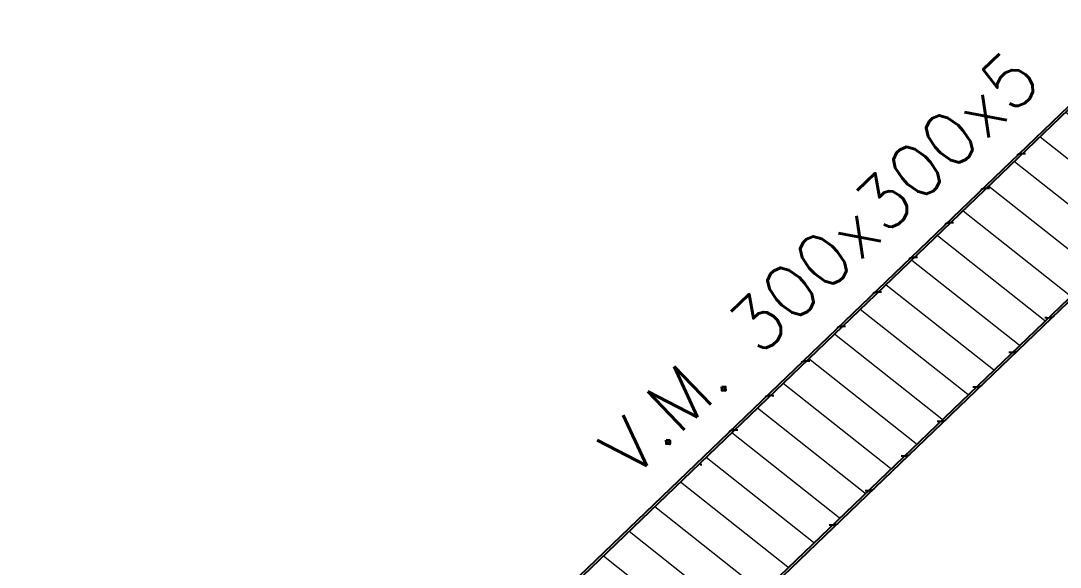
# Model space of a CAD drawing. Extents: x -58 to 5689, y 66 to 4123.
# Drawn here: x 543 to 763.9, y 2480.4 to 2596.6 of the extents above; entities that cross this region are included whole.
import ezdxf
from ezdxf.xclip import XClip

# ---------------------------------------------------------------- set-up
doc = ezdxf.new("R2010")
doc.units = 0
doc.header["$LTSCALE"] = 30
doc.header["$MEASUREMENT"] = 0
doc.header["$XCLIPFRAME"] = 0
doc.linetypes.add("EJEF-F'$0$RLE-PROYECCION", pattern=[0.71438, 0.47625, -0.23813])
doc.layers.get('0').update_dxf_attribs({"linetype": 'CONTINUOUS'})
doc.layers.add("EJEF-F'$0$RLA-ACHURADO", color=30, linetype="EJEF-F'$0$RLE-PROYECCION", lineweight=15, transparency=0.7)
doc.layers.add("EJEF-F'$0$RLA-CONTORNO", color=30, linetype='CONTINUOUS', lineweight=25)
doc.layers.add("EJEF-F'$0$RLA-TEXTOS-1", color=9, linetype='CONTINUOUS', lineweight=9)
doc.styles.add("EJEF-F'$0$RomanS", font='romans.shx', dxfattribs={"height": 11.25})

# ---------------------------------------------------------------- blocks, each defined once
blk = doc.blocks.new("EJEF-F'")
at = {"layer": "EJEF-F'$0$RLA-ACHURADO"}
h = blk.add_hatch(dxfattribs=at)
h.set_pattern_fill('RLE-ELEMENTOS METALICOS', color=256, angle=6.623, style=0, pattern_type=2)
h.set_pattern_definition([(141.623, (-89.674, -2782.712), (-4.656249, -5.87957), [])])
h.paths.add_polyline_path([(-1555.01, -5.11), (-1239.8, 297.4), (-1239.82, 311), (-1267.5, 311), (-1596.27, -5), (-1571.91, -5)])
at = {"layer": "EJEF-F'$0$RLA-CONTORNO"}
for p, q in [((-1268.22, 311), (-1596.99, -5)), ((-1267.5, 311), (-1596.27, -5)), ((-1239.8, 297.4), (-1554.42, -5)), ((-1553.7, -5), (-1239.8, 296.71)), ((-1384.82, 198.79), (-1384.84, 198.78)), ((-1384.79, 198.79), (-1384.82, 198.79)), ((-1384.76, 198.8), (-1384.79, 198.79)), ((-1384.73, 198.81), (-1384.76, 198.8)), ((-1384.7, 198.81), (-1384.73, 198.81)), ((-1384.68, 198.82), (-1384.7, 198.81)), ((-1384.65, 198.82), (-1384.68, 198.82)), ((-1384.62, 198.83), (-1384.65, 198.82)), ((-1384.59, 198.83), (-1384.62, 198.83)), ((-1384.56, 198.83), (-1384.59, 198.83)), ((-1384.53, 198.84), (-1384.56, 198.83)), ((-1384.5, 198.84), (-1384.53, 198.84)), ((-1384.46, 198.84), (-1384.5, 198.84)), ((-1384.43, 198.85), (-1384.46, 198.84)), ((-1384.4, 198.85), (-1384.43, 198.85)), ((-1384.37, 198.85), (-1384.4, 198.85)), ((-1384.34, 198.85), (-1384.37, 198.85)), ((-1384.3, 198.86), (-1384.34, 198.85)), ((-1384.27, 198.86), (-1384.3, 198.86)), ((-1384.24, 198.86), (-1384.27, 198.86)), ((-1384.2, 198.86), (-1384.24, 198.86)), ((-1384.17, 198.86), (-1384.2, 198.86)), ((-1384.14, 198.86), (-1384.17, 198.86)), ((-1384.1, 198.86), (-1384.14, 198.86)), ((-1384.07, 198.86), (-1384.1, 198.86)), ((-1384.04, 198.86), (-1384.07, 198.86)), ((-1384, 198.86), (-1384.04, 198.86)), ((-1383.97, 198.86), (-1384, 198.86)), ((-1383.93, 198.86), (-1383.97, 198.86)), ((-1383.9, 198.86), (-1383.93, 198.86)), ((-1383.86, 198.86), (-1383.9, 198.86)), ((-1383.83, 198.85), (-1383.86, 198.86)), ((-1383.79, 198.85), (-1383.83, 198.85)), ((-1383.76, 198.85), (-1383.79, 198.85)), ((-1383.72, 198.85), (-1383.76, 198.85)), ((-1383.69, 198.85), (-1383.72, 198.85)), ((-1383.65, 198.85), (-1383.69, 198.85)), ((-1383.61, 198.85), (-1383.65, 198.85)), ((-1383.58, 198.84), (-1383.61, 198.85)), ((-1383.54, 198.84), (-1383.58, 198.84)), ((-1383.51, 198.84), (-1383.54, 198.84)), ((-1383.47, 198.84), (-1383.51, 198.84)), ((-1385.3, 198.55), (-1385.32, 198.53)), ((-1385.28, 198.56), (-1385.3, 198.55)), ((-1385.26, 198.58), (-1385.28, 198.56)), ((-1385.24, 198.59), (-1385.26, 198.58)), ((-1385.22, 198.61), (-1385.24, 198.59)), ((-1385.2, 198.62), (-1385.22, 198.61)), ((-1385.18, 198.64), (-1385.2, 198.62)), ((-1385.16, 198.65), (-1385.18, 198.64)), ((-1385.14, 198.66), (-1385.16, 198.65)), ((-1385.12, 198.67), (-1385.14, 198.66)), ((-1385.09, 198.69), (-1385.12, 198.67)), ((-1385.07, 198.7), (-1385.09, 198.69)), ((-1385.05, 198.71), (-1385.07, 198.7)), ((-1385.02, 198.72), (-1385.05, 198.71)), ((-1385, 198.73), (-1385.02, 198.72)), ((-1384.97, 198.74), (-1385, 198.73)), ((-1384.95, 198.75), (-1384.97, 198.74)), ((-1384.92, 198.76), (-1384.95, 198.75)), ((-1384.9, 198.76), (-1384.92, 198.76)), ((-1384.87, 198.77), (-1384.9, 198.76)), ((-1384.84, 198.78), (-1384.87, 198.77)), ((-1392.95, 191.2), (-1392.97, 191.18)), ((-1392.93, 191.21), (-1392.95, 191.2)), ((-1392.91, 191.23), (-1392.93, 191.21)), ((-1392.89, 191.24), (-1392.91, 191.23)), ((-1392.87, 191.26), (-1392.89, 191.24)), ((-1392.85, 191.27), (-1392.87, 191.26)), ((-1392.83, 191.29), (-1392.85, 191.27)), ((-1392.81, 191.3), (-1392.83, 191.29)), ((-1392.79, 191.31), (-1392.81, 191.3)), ((-1392.76, 191.32), (-1392.79, 191.31)), ((-1392.74, 191.34), (-1392.76, 191.32)), ((-1392.72, 191.35), (-1392.74, 191.34)), ((-1392.69, 191.36), (-1392.72, 191.35)), ((-1392.67, 191.37), (-1392.69, 191.36)), ((-1392.65, 191.38), (-1392.67, 191.37)), ((-1392.62, 191.39), (-1392.65, 191.38)), ((-1392.6, 191.4), (-1392.62, 191.39)), ((-1392.57, 191.41), (-1392.6, 191.4)), ((-1392.54, 191.41), (-1392.57, 191.41)), ((-1392.52, 191.42), (-1392.54, 191.41)), ((-1392.49, 191.43), (-1392.52, 191.42)), ((-1392.46, 191.44), (-1392.49, 191.43)), ((-1392.44, 191.44), (-1392.46, 191.44)), ((-1392.41, 191.45), (-1392.44, 191.44)), ((-1392.38, 191.46), (-1392.41, 191.45)), ((-1392.35, 191.46), (-1392.38, 191.46)), ((-1392.32, 191.47), (-1392.35, 191.46)), ((-1392.29, 191.47), (-1392.32, 191.47)), ((-1392.26, 191.48), (-1392.29, 191.47)), ((-1392.23, 191.48), (-1392.26, 191.48)), ((-1392.2, 191.48), (-1392.23, 191.48)), ((-1392.17, 191.49), (-1392.2, 191.48)), ((-1392.14, 191.49), (-1392.17, 191.49)), ((-1392.11, 191.49), (-1392.14, 191.49)), ((-1392.08, 191.5), (-1392.11, 191.49)), ((-1392.05, 191.5), (-1392.08, 191.5)), ((-1392.02, 191.5), (-1392.05, 191.5)), ((-1391.98, 191.5), (-1392.02, 191.5)), ((-1391.95, 191.51), (-1391.98, 191.5)), ((-1391.92, 191.51), (-1391.95, 191.51)), ((-1391.89, 191.51), (-1391.92, 191.51)), ((-1391.85, 191.51), (-1391.89, 191.51)), ((-1391.82, 191.51), (-1391.85, 191.51)), ((-1391.78, 191.51), (-1391.82, 191.51)), ((-1391.75, 191.51), (-1391.78, 191.51)), ((-1391.72, 191.51), (-1391.75, 191.51)), ((-1391.68, 191.51), (-1391.72, 191.51)), ((-1391.65, 191.51), (-1391.68, 191.51)), ((-1391.61, 191.51), (-1391.65, 191.51)), ((-1391.58, 191.51), (-1391.61, 191.51)), ((-1391.54, 191.51), (-1391.58, 191.51)), ((-1391.51, 191.51), (-1391.54, 191.51)), ((-1391.47, 191.5), (-1391.51, 191.51)), ((-1391.44, 191.5), (-1391.47, 191.5)), ((-1391.4, 191.5), (-1391.44, 191.5)), ((-1391.37, 191.5), (-1391.4, 191.5)), ((-1391.33, 191.5), (-1391.37, 191.5)), ((-1391.3, 191.5), (-1391.33, 191.5)), ((-1391.26, 191.5), (-1391.3, 191.5)), ((-1391.23, 191.49), (-1391.26, 191.5)), ((-1391.19, 191.49), (-1391.23, 191.49)), ((-1391.15, 191.49), (-1391.19, 191.49)), ((-1391.12, 191.49), (-1391.15, 191.49)), ((-1400.6, 183.85), (-1400.61, 183.83)), ((-1400.58, 183.86), (-1400.6, 183.85)), ((-1400.56, 183.88), (-1400.58, 183.86)), ((-1400.54, 183.89), (-1400.56, 183.88)), ((-1400.52, 183.91), (-1400.54, 183.89)), ((-1400.5, 183.92), (-1400.52, 183.91)), ((-1400.48, 183.94), (-1400.5, 183.92)), ((-1400.45, 183.95), (-1400.48, 183.94)), ((-1400.43, 183.96), (-1400.45, 183.95)), ((-1400.41, 183.97), (-1400.43, 183.96)), ((-1400.39, 183.99), (-1400.41, 183.97)), ((-1400.36, 184), (-1400.39, 183.99)), ((-1400.34, 184.01), (-1400.36, 184)), ((-1400.32, 184.02), (-1400.34, 184.01)), ((-1400.29, 184.03), (-1400.32, 184.02)), ((-1400.27, 184.04), (-1400.29, 184.03)), ((-1400.24, 184.05), (-1400.27, 184.04)), ((-1400.22, 184.06), (-1400.24, 184.05)), ((-1400.19, 184.06), (-1400.22, 184.06)), ((-1400.16, 184.07), (-1400.19, 184.06)), ((-1400.14, 184.08), (-1400.16, 184.07)), ((-1400.11, 184.09), (-1400.14, 184.08)), ((-1400.08, 184.09), (-1400.11, 184.09)), ((-1400.06, 184.1), (-1400.08, 184.09)), ((-1400.03, 184.11), (-1400.06, 184.1)), ((-1400, 184.11), (-1400.03, 184.11)), ((-1399.97, 184.12), (-1400, 184.11)), ((-1399.94, 184.12), (-1399.97, 184.12)), ((-1399.91, 184.13), (-1399.94, 184.12)), ((-1399.88, 184.13), (-1399.91, 184.13)), ((-1399.85, 184.13), (-1399.88, 184.13)), ((-1399.82, 184.14), (-1399.85, 184.13)), ((-1399.79, 184.14), (-1399.82, 184.14)), ((-1399.76, 184.14), (-1399.79, 184.14)), ((-1399.73, 184.15), (-1399.76, 184.14)), ((-1399.69, 184.15), (-1399.73, 184.15)), ((-1399.66, 184.15), (-1399.69, 184.15)), ((-1399.63, 184.15), (-1399.66, 184.15)), ((-1399.6, 184.16), (-1399.63, 184.15)), ((-1399.56, 184.16), (-1399.6, 184.16)), ((-1399.53, 184.16), (-1399.56, 184.16)), ((-1399.5, 184.16), (-1399.53, 184.16)), ((-1399.47, 184.16), (-1399.5, 184.16)), ((-1399.43, 184.16), (-1399.47, 184.16)), ((-1399.4, 184.16), (-1399.43, 184.16)), ((-1399.36, 184.16), (-1399.4, 184.16)), ((-1399.33, 184.16), (-1399.36, 184.16)), ((-1399.3, 184.16), (-1399.33, 184.16)), ((-1399.26, 184.16), (-1399.3, 184.16)), ((-1399.23, 184.16), (-1399.26, 184.16)), ((-1399.19, 184.16), (-1399.23, 184.16)), ((-1399.16, 184.16), (-1399.19, 184.16)), ((-1399.12, 184.15), (-1399.16, 184.16)), ((-1399.09, 184.15), (-1399.12, 184.15)), ((-1399.05, 184.15), (-1399.09, 184.15)), ((-1399.01, 184.15), (-1399.05, 184.15)), ((-1398.98, 184.15), (-1399.01, 184.15)), ((-1398.94, 184.15), (-1398.98, 184.15)), ((-1398.91, 184.15), (-1398.94, 184.15)), ((-1398.87, 184.14), (-1398.91, 184.15)), ((-1398.84, 184.14), (-1398.87, 184.14)), ((-1398.8, 184.14), (-1398.84, 184.14)), ((-1398.77, 184.14), (-1398.8, 184.14)), ((-1407.86, 176.71), (-1407.89, 176.7)), ((-1407.84, 176.71), (-1407.86, 176.71)), ((-1407.81, 176.72), (-1407.84, 176.71)), ((-1407.78, 176.73), (-1407.81, 176.72)), ((-1407.76, 176.74), (-1407.78, 176.73)), ((-1407.73, 176.74), (-1407.76, 176.74)), ((-1407.7, 176.75), (-1407.73, 176.74)), ((-1407.67, 176.76), (-1407.7, 176.75)), ((-1407.65, 176.76), (-1407.67, 176.76)), ((-1407.62, 176.77), (-1407.65, 176.76)), ((-1407.59, 176.77), (-1407.62, 176.77)), ((-1407.56, 176.78), (-1407.59, 176.77)), ((-1407.53, 176.78), (-1407.56, 176.78)), ((-1407.5, 176.78), (-1407.53, 176.78)), ((-1407.47, 176.79), (-1407.5, 176.78)), ((-1407.44, 176.79), (-1407.47, 176.79)), ((-1407.4, 176.79), (-1407.44, 176.79)), ((-1407.37, 176.8), (-1407.4, 176.79)), ((-1407.34, 176.8), (-1407.37, 176.8)), ((-1407.31, 176.8), (-1407.34, 176.8)), ((-1407.28, 176.8), (-1407.31, 176.8)), ((-1407.24, 176.81), (-1407.28, 176.8)), ((-1407.21, 176.81), (-1407.24, 176.81)), ((-1407.18, 176.81), (-1407.21, 176.81)), ((-1407.15, 176.81), (-1407.18, 176.81)), ((-1407.11, 176.81), (-1407.15, 176.81)), ((-1407.08, 176.81), (-1407.11, 176.81)), ((-1407.04, 176.81), (-1407.08, 176.81)), ((-1407.01, 176.81), (-1407.04, 176.81)), ((-1406.98, 176.81), (-1407.01, 176.81)), ((-1406.94, 176.81), (-1406.98, 176.81)), ((-1406.91, 176.81), (-1406.94, 176.81)), ((-1406.87, 176.81), (-1406.91, 176.81)), ((-1406.84, 176.81), (-1406.87, 176.81)), ((-1406.8, 176.81), (-1406.84, 176.81)), ((-1406.77, 176.8), (-1406.8, 176.81)), ((-1406.73, 176.8), (-1406.77, 176.8)), ((-1406.7, 176.8), (-1406.73, 176.8)), ((-1406.66, 176.8), (-1406.7, 176.8)), ((-1406.63, 176.8), (-1406.66, 176.8)), ((-1406.59, 176.8), (-1406.63, 176.8)), ((-1406.56, 176.8), (-1406.59, 176.8)), ((-1406.52, 176.79), (-1406.56, 176.8)), ((-1406.48, 176.79), (-1406.52, 176.79)), ((-1406.45, 176.79), (-1406.48, 176.79)), ((-1406.41, 176.79), (-1406.45, 176.79)), ((-1408.24, 176.5), (-1408.26, 176.48)), ((-1408.22, 176.51), (-1408.24, 176.5)), ((-1408.2, 176.53), (-1408.22, 176.51)), ((-1408.18, 176.54), (-1408.2, 176.53)), ((-1408.16, 176.56), (-1408.18, 176.54)), ((-1408.14, 176.57), (-1408.16, 176.56)), ((-1408.12, 176.59), (-1408.14, 176.57)), ((-1408.1, 176.6), (-1408.12, 176.59)), ((-1408.08, 176.61), (-1408.1, 176.6)), ((-1408.06, 176.62), (-1408.08, 176.61)), ((-1408.03, 176.64), (-1408.06, 176.62)), ((-1408.01, 176.65), (-1408.03, 176.64)), ((-1407.99, 176.66), (-1408.01, 176.65)), ((-1407.96, 176.67), (-1407.99, 176.66)), ((-1407.94, 176.68), (-1407.96, 176.67)), ((-1407.91, 176.69), (-1407.94, 176.68)), ((-1407.89, 176.7), (-1407.91, 176.69)), ((-1415.89, 169.15), (-1415.91, 169.13)), ((-1415.87, 169.16), (-1415.89, 169.15)), ((-1415.85, 169.18), (-1415.87, 169.16)), ((-1415.83, 169.19), (-1415.85, 169.18)), ((-1415.81, 169.21), (-1415.83, 169.19)), ((-1415.79, 169.22), (-1415.81, 169.21)), ((-1415.77, 169.24), (-1415.79, 169.22)), ((-1415.75, 169.25), (-1415.77, 169.24)), ((-1415.73, 169.26), (-1415.75, 169.25)), ((-1415.7, 169.27), (-1415.73, 169.26)), ((-1415.68, 169.29), (-1415.7, 169.27)), ((-1415.66, 169.3), (-1415.68, 169.29)), ((-1415.63, 169.31), (-1415.66, 169.3)), ((-1415.61, 169.32), (-1415.63, 169.31)), ((-1415.59, 169.33), (-1415.61, 169.32)), ((-1415.56, 169.34), (-1415.59, 169.33)), ((-1415.54, 169.35), (-1415.56, 169.34)), ((-1415.51, 169.36), (-1415.54, 169.35)), ((-1415.48, 169.36), (-1415.51, 169.36)), ((-1415.46, 169.37), (-1415.48, 169.36)), ((-1415.43, 169.38), (-1415.46, 169.37)), ((-1415.4, 169.39), (-1415.43, 169.38)), ((-1415.38, 169.39), (-1415.4, 169.39)), ((-1415.35, 169.4), (-1415.38, 169.39)), ((-1415.32, 169.41), (-1415.35, 169.4)), ((-1415.29, 169.41), (-1415.32, 169.41)), ((-1415.26, 169.42), (-1415.29, 169.41)), ((-1415.23, 169.42), (-1415.26, 169.42)), ((-1415.2, 169.43), (-1415.23, 169.42)), ((-1415.17, 169.43), (-1415.2, 169.43)), ((-1415.14, 169.43), (-1415.17, 169.43)), ((-1415.11, 169.44), (-1415.14, 169.43)), ((-1415.08, 169.44), (-1415.11, 169.44)), ((-1415.05, 169.44), (-1415.08, 169.44)), ((-1415.02, 169.45), (-1415.05, 169.44)), ((-1414.99, 169.45), (-1415.02, 169.45)), ((-1414.96, 169.45), (-1414.99, 169.45)), ((-1414.92, 169.45), (-1414.96, 169.45)), ((-1414.89, 169.46), (-1414.92, 169.45)), ((-1414.86, 169.46), (-1414.89, 169.46)), ((-1414.83, 169.46), (-1414.86, 169.46)), ((-1414.79, 169.46), (-1414.83, 169.46)), ((-1414.76, 169.46), (-1414.79, 169.46)), ((-1414.73, 169.46), (-1414.76, 169.46)), ((-1414.69, 169.46), (-1414.73, 169.46)), ((-1414.66, 169.46), (-1414.69, 169.46)), ((-1414.62, 169.46), (-1414.66, 169.46)), ((-1414.59, 169.46), (-1414.62, 169.46)), ((-1414.55, 169.46), (-1414.59, 169.46)), ((-1414.52, 169.46), (-1414.55, 169.46)), ((-1414.48, 169.46), (-1414.52, 169.46)), ((-1414.45, 169.46), (-1414.48, 169.46)), ((-1414.41, 169.45), (-1414.45, 169.46)), ((-1414.38, 169.45), (-1414.41, 169.45)), ((-1414.34, 169.45), (-1414.38, 169.45)), ((-1414.31, 169.45), (-1414.34, 169.45)), ((-1414.27, 169.45), (-1414.31, 169.45)), ((-1414.24, 169.45), (-1414.27, 169.45)), ((-1414.2, 169.45), (-1414.24, 169.45)), ((-1414.17, 169.44), (-1414.2, 169.45)), ((-1414.13, 169.44), (-1414.17, 169.44)), ((-1414.1, 169.44), (-1414.13, 169.44)), ((-1414.06, 169.44), (-1414.1, 169.44)), ((-1379.33, 163.95), (-1379.36, 163.95)), ((-1379.29, 163.95), (-1379.33, 163.95)), ((-1379.26, 163.95), (-1379.29, 163.95)), ((-1379.22, 163.95), (-1379.26, 163.95)), ((-1379.18, 163.94), (-1379.22, 163.95)), ((-1379.15, 163.94), (-1379.18, 163.94)), ((-1379.11, 163.94), (-1379.15, 163.94)), ((-1379.08, 163.94), (-1379.11, 163.94)), ((-1379.04, 163.94), (-1379.08, 163.94)), ((-1379.01, 163.94), (-1379.04, 163.94)), ((-1378.97, 163.94), (-1379.01, 163.94)), ((-1378.94, 163.94), (-1378.97, 163.94)), ((-1378.9, 163.93), (-1378.94, 163.94)), ((-1378.87, 163.93), (-1378.9, 163.93)), ((-1378.83, 163.93), (-1378.87, 163.93)), ((-1378.8, 163.93), (-1378.83, 163.93)), ((-1378.76, 163.93), (-1378.8, 163.93)), ((-1378.73, 163.93), (-1378.76, 163.93)), ((-1378.7, 163.93), (-1378.73, 163.93)), ((-1378.66, 163.93), (-1378.7, 163.93)), ((-1378.63, 163.93), (-1378.66, 163.93)), ((-1378.6, 163.93), (-1378.63, 163.93)), ((-1378.56, 163.94), (-1378.6, 163.93)), ((-1378.53, 163.94), (-1378.56, 163.94)), ((-1378.5, 163.94), (-1378.53, 163.94)), ((-1378.47, 163.94), (-1378.5, 163.94)), ((-1378.43, 163.94), (-1378.47, 163.94)), ((-1378.4, 163.94), (-1378.43, 163.94)), ((-1378.37, 163.95), (-1378.4, 163.94)), ((-1378.34, 163.95), (-1378.37, 163.95)), ((-1378.31, 163.95), (-1378.34, 163.95)), ((-1378.28, 163.96), (-1378.31, 163.95)), ((-1378.25, 163.96), (-1378.28, 163.96)), ((-1378.22, 163.97), (-1378.25, 163.96)), ((-1378.19, 163.97), (-1378.22, 163.97)), ((-1378.16, 163.97), (-1378.19, 163.97)), ((-1378.13, 163.98), (-1378.16, 163.97)), ((-1378.1, 163.99), (-1378.13, 163.98)), ((-1378.07, 163.99), (-1378.1, 163.99)), ((-1378.05, 164), (-1378.07, 163.99)), ((-1378.02, 164.01), (-1378.05, 164)), ((-1377.99, 164.01), (-1378.02, 164.01)), ((-1377.96, 164.02), (-1377.99, 164.01)), ((-1377.94, 164.03), (-1377.96, 164.02)), ((-1377.91, 164.04), (-1377.94, 164.03)), ((-1377.89, 164.05), (-1377.91, 164.04)), ((-1377.86, 164.05), (-1377.89, 164.05)), ((-1377.84, 164.06), (-1377.86, 164.05)), ((-1377.81, 164.07), (-1377.84, 164.06)), ((-1377.79, 164.08), (-1377.81, 164.07)), ((-1377.76, 164.1), (-1377.79, 164.08)), ((-1377.74, 164.11), (-1377.76, 164.1)), ((-1377.72, 164.12), (-1377.74, 164.11)), ((-1377.7, 164.13), (-1377.72, 164.12)), ((-1377.67, 164.14), (-1377.7, 164.13)), ((-1377.65, 164.16), (-1377.67, 164.14)), ((-1377.63, 164.17), (-1377.65, 164.16)), ((-1377.61, 164.18), (-1377.63, 164.17)), ((-1377.59, 164.2), (-1377.61, 164.18)), ((-1377.57, 164.21), (-1377.59, 164.2)), ((-1377.55, 164.23), (-1377.57, 164.21)), ((-1377.53, 164.24), (-1377.55, 164.23)), ((-1377.51, 164.26), (-1377.53, 164.24)), ((-1423.54, 161.8), (-1423.55, 161.78)), ((-1423.52, 161.81), (-1423.54, 161.8)), ((-1423.5, 161.83), (-1423.52, 161.81)), ((-1423.48, 161.84), (-1423.5, 161.83)), ((-1423.46, 161.86), (-1423.48, 161.84)), ((-1423.44, 161.87), (-1423.46, 161.86)), ((-1423.42, 161.89), (-1423.44, 161.87)), ((-1423.4, 161.9), (-1423.42, 161.89)), ((-1423.37, 161.91), (-1423.4, 161.9)), ((-1423.35, 161.92), (-1423.37, 161.91)), ((-1423.33, 161.94), (-1423.35, 161.92)), ((-1423.31, 161.95), (-1423.33, 161.94)), ((-1423.28, 161.96), (-1423.31, 161.95)), ((-1423.26, 161.97), (-1423.28, 161.96)), ((-1423.23, 161.98), (-1423.26, 161.97)), ((-1423.21, 161.99), (-1423.23, 161.98)), ((-1423.18, 162), (-1423.21, 161.99)), ((-1423.16, 162.01), (-1423.18, 162)), ((-1423.13, 162.01), (-1423.16, 162.01)), ((-1423.11, 162.02), (-1423.13, 162.01)), ((-1423.08, 162.03), (-1423.11, 162.02)), ((-1423.05, 162.04), (-1423.08, 162.03)), ((-1423.02, 162.04), (-1423.05, 162.04)), ((-1423, 162.05), (-1423.02, 162.04)), ((-1422.97, 162.06), (-1423, 162.05)), ((-1422.94, 162.06), (-1422.97, 162.06)), ((-1422.91, 162.07), (-1422.94, 162.06)), ((-1422.88, 162.07), (-1422.91, 162.07)), ((-1422.85, 162.08), (-1422.88, 162.07)), ((-1422.82, 162.08), (-1422.85, 162.08)), ((-1422.79, 162.08), (-1422.82, 162.08)), ((-1422.76, 162.09), (-1422.79, 162.08)), ((-1422.73, 162.09), (-1422.76, 162.09)), ((-1422.7, 162.09), (-1422.73, 162.09)), ((-1422.67, 162.1), (-1422.7, 162.09)), ((-1422.64, 162.1), (-1422.67, 162.1)), ((-1422.6, 162.1), (-1422.64, 162.1)), ((-1422.57, 162.1), (-1422.6, 162.1)), ((-1422.54, 162.11), (-1422.57, 162.1)), ((-1422.51, 162.11), (-1422.54, 162.11)), ((-1422.47, 162.11), (-1422.51, 162.11)), ((-1422.44, 162.11), (-1422.47, 162.11)), ((-1422.41, 162.11), (-1422.44, 162.11)), ((-1422.37, 162.11), (-1422.41, 162.11)), ((-1422.34, 162.11), (-1422.37, 162.11)), ((-1422.3, 162.11), (-1422.34, 162.11)), ((-1422.27, 162.11), (-1422.3, 162.11)), ((-1422.24, 162.11), (-1422.27, 162.11)), ((-1422.2, 162.11), (-1422.24, 162.11)), ((-1422.17, 162.11), (-1422.2, 162.11)), ((-1422.13, 162.11), (-1422.17, 162.11)), ((-1422.1, 162.11), (-1422.13, 162.11)), ((-1422.06, 162.1), (-1422.1, 162.11)), ((-1422.03, 162.1), (-1422.06, 162.1)), ((-1421.99, 162.1), (-1422.03, 162.1)), ((-1421.96, 162.1), (-1421.99, 162.1)), ((-1421.92, 162.1), (-1421.96, 162.1)), ((-1421.88, 162.1), (-1421.92, 162.1)), ((-1421.85, 162.1), (-1421.88, 162.1)), ((-1421.81, 162.09), (-1421.85, 162.1)), ((-1421.78, 162.09), (-1421.81, 162.09)), ((-1421.74, 162.09), (-1421.78, 162.09)), ((-1421.71, 162.09), (-1421.74, 162.09)), ((-1385.28, 156.82), (-1385.3, 156.81)), ((-1385.26, 156.83), (-1385.28, 156.82)), ((-1385.24, 156.85), (-1385.26, 156.83)), ((-1385.22, 156.86), (-1385.24, 156.85)), ((-1385.2, 156.88), (-1385.22, 156.86)), ((-1385.18, 156.89), (-1385.2, 156.88)), ((-1385.16, 156.91), (-1385.18, 156.89)), ((-1430.9, 154.62), (-1430.93, 154.61)), ((-1430.88, 154.63), (-1430.9, 154.62)), ((-1430.86, 154.64), (-1430.88, 154.63)), ((-1430.83, 154.65), (-1430.86, 154.64)), ((-1430.8, 154.66), (-1430.83, 154.65)), ((-1430.78, 154.66), (-1430.8, 154.66)), ((-1430.75, 154.67), (-1430.78, 154.66)), ((-1430.73, 154.68), (-1430.75, 154.67)), ((-1430.7, 154.69), (-1430.73, 154.68)), ((-1430.67, 154.69), (-1430.7, 154.69)), ((-1430.64, 154.7), (-1430.67, 154.69)), ((-1430.61, 154.71), (-1430.64, 154.7)), ((-1430.59, 154.71), (-1430.61, 154.71)), ((-1430.56, 154.72), (-1430.59, 154.71)), ((-1430.53, 154.72), (-1430.56, 154.72)), ((-1430.5, 154.73), (-1430.53, 154.72)), ((-1430.47, 154.73), (-1430.5, 154.73)), ((-1430.44, 154.73), (-1430.47, 154.73)), ((-1430.41, 154.74), (-1430.44, 154.73)), ((-1430.38, 154.74), (-1430.41, 154.74)), ((-1430.35, 154.74), (-1430.38, 154.74)), ((-1430.31, 154.75), (-1430.35, 154.74)), ((-1430.28, 154.75), (-1430.31, 154.75)), ((-1430.25, 154.75), (-1430.28, 154.75)), ((-1430.22, 154.75), (-1430.25, 154.75)), ((-1430.19, 154.76), (-1430.22, 154.75)), ((-1430.15, 154.76), (-1430.19, 154.76)), ((-1430.12, 154.76), (-1430.15, 154.76)), ((-1430.09, 154.76), (-1430.12, 154.76)), ((-1430.05, 154.76), (-1430.09, 154.76)), ((-1430.02, 154.76), (-1430.05, 154.76)), ((-1429.99, 154.76), (-1430.02, 154.76)), ((-1429.95, 154.76), (-1429.99, 154.76)), ((-1429.92, 154.76), (-1429.95, 154.76)), ((-1429.88, 154.76), (-1429.92, 154.76)), ((-1429.85, 154.76), (-1429.88, 154.76)), ((-1429.81, 154.76), (-1429.85, 154.76)), ((-1429.78, 154.76), (-1429.81, 154.76)), ((-1429.74, 154.76), (-1429.78, 154.76)), ((-1429.71, 154.75), (-1429.74, 154.76)), ((-1429.67, 154.75), (-1429.71, 154.75)), ((-1429.64, 154.75), (-1429.67, 154.75)), ((-1429.6, 154.75), (-1429.64, 154.75)), ((-1429.57, 154.75), (-1429.6, 154.75)), ((-1429.53, 154.75), (-1429.57, 154.75)), ((-1429.5, 154.75), (-1429.53, 154.75)), ((-1429.46, 154.74), (-1429.5, 154.75)), ((-1429.42, 154.74), (-1429.46, 154.74)), ((-1429.39, 154.74), (-1429.42, 154.74)), ((-1429.35, 154.74), (-1429.39, 154.74)), ((-1386.97, 156.6), (-1387.01, 156.6)), ((-1386.94, 156.6), (-1386.97, 156.6)), ((-1386.9, 156.6), (-1386.94, 156.6)), ((-1386.87, 156.6), (-1386.9, 156.6)), ((-1386.83, 156.59), (-1386.87, 156.6)), ((-1386.8, 156.59), (-1386.83, 156.59)), ((-1386.76, 156.59), (-1386.8, 156.59)), ((-1386.72, 156.59), (-1386.76, 156.59)), ((-1386.69, 156.59), (-1386.72, 156.59)), ((-1386.65, 156.59), (-1386.69, 156.59)), ((-1386.62, 156.59), (-1386.65, 156.59)), ((-1386.58, 156.59), (-1386.62, 156.59)), ((-1386.55, 156.58), (-1386.58, 156.59)), ((-1386.51, 156.58), (-1386.55, 156.58)), ((-1386.48, 156.58), (-1386.51, 156.58)), ((-1386.45, 156.58), (-1386.48, 156.58)), ((-1386.41, 156.58), (-1386.45, 156.58)), ((-1386.38, 156.58), (-1386.41, 156.58)), ((-1386.34, 156.58), (-1386.38, 156.58)), ((-1386.31, 156.58), (-1386.34, 156.58)), ((-1386.28, 156.58), (-1386.31, 156.58)), ((-1386.24, 156.58), (-1386.28, 156.58)), ((-1386.21, 156.59), (-1386.24, 156.58)), ((-1386.18, 156.59), (-1386.21, 156.59)), ((-1386.14, 156.59), (-1386.18, 156.59)), ((-1386.11, 156.59), (-1386.14, 156.59)), ((-1386.08, 156.59), (-1386.11, 156.59)), ((-1386.05, 156.59), (-1386.08, 156.59)), ((-1386.02, 156.6), (-1386.05, 156.59)), ((-1385.99, 156.6), (-1386.02, 156.6)), ((-1385.96, 156.6), (-1385.99, 156.6)), ((-1385.92, 156.61), (-1385.96, 156.6)), ((-1385.89, 156.61), (-1385.92, 156.61)), ((-1385.86, 156.62), (-1385.89, 156.61)), ((-1385.83, 156.62), (-1385.86, 156.62)), ((-1385.81, 156.62), (-1385.83, 156.62)), ((-1385.78, 156.63), (-1385.81, 156.62)), ((-1385.75, 156.64), (-1385.78, 156.63)), ((-1385.72, 156.64), (-1385.75, 156.64)), ((-1385.69, 156.65), (-1385.72, 156.64)), ((-1385.66, 156.66), (-1385.69, 156.65)), ((-1385.64, 156.66), (-1385.66, 156.66)), ((-1385.61, 156.67), (-1385.64, 156.66)), ((-1385.58, 156.68), (-1385.61, 156.67)), ((-1385.56, 156.69), (-1385.58, 156.68)), ((-1385.53, 156.7), (-1385.56, 156.69)), ((-1385.51, 156.7), (-1385.53, 156.7)), ((-1385.48, 156.71), (-1385.51, 156.7)), ((-1385.46, 156.72), (-1385.48, 156.71)), ((-1385.43, 156.73), (-1385.46, 156.72)), ((-1385.41, 156.75), (-1385.43, 156.73)), ((-1385.39, 156.76), (-1385.41, 156.75)), ((-1385.36, 156.77), (-1385.39, 156.76)), ((-1385.34, 156.78), (-1385.36, 156.77)), ((-1385.32, 156.79), (-1385.34, 156.78)), ((-1385.3, 156.81), (-1385.32, 156.79)), ((-1431.18, 154.45), (-1431.2, 154.43)), ((-1431.16, 154.46), (-1431.18, 154.45)), ((-1431.14, 154.48), (-1431.16, 154.46)), ((-1431.13, 154.49), (-1431.14, 154.48)), ((-1431.11, 154.51), (-1431.13, 154.49)), ((-1431.08, 154.52), (-1431.11, 154.51)), ((-1431.06, 154.54), (-1431.08, 154.52)), ((-1431.04, 154.55), (-1431.06, 154.54)), ((-1431.02, 154.56), (-1431.04, 154.55)), ((-1431, 154.57), (-1431.02, 154.56)), ((-1430.98, 154.59), (-1431, 154.57)), ((-1430.95, 154.6), (-1430.98, 154.59)), ((-1430.93, 154.61), (-1430.95, 154.6)), ((-1394.62, 149.25), (-1394.66, 149.25)), ((-1394.59, 149.25), (-1394.62, 149.25)), ((-1394.55, 149.25), (-1394.59, 149.25)), ((-1394.51, 149.25), (-1394.55, 149.25)), ((-1394.48, 149.24), (-1394.51, 149.25)), ((-1394.44, 149.24), (-1394.48, 149.24)), ((-1394.41, 149.24), (-1394.44, 149.24)), ((-1394.37, 149.24), (-1394.41, 149.24)), ((-1394.34, 149.24), (-1394.37, 149.24)), ((-1394.3, 149.24), (-1394.34, 149.24)), ((-1394.27, 149.24), (-1394.3, 149.24)), ((-1394.23, 149.24), (-1394.27, 149.24)), ((-1394.2, 149.23), (-1394.23, 149.24)), ((-1394.16, 149.23), (-1394.2, 149.23)), ((-1394.13, 149.23), (-1394.16, 149.23)), ((-1394.09, 149.23), (-1394.13, 149.23)), ((-1394.06, 149.23), (-1394.09, 149.23)), ((-1394.02, 149.23), (-1394.06, 149.23)), ((-1393.99, 149.23), (-1394.02, 149.23)), ((-1393.96, 149.23), (-1393.99, 149.23)), ((-1393.92, 149.23), (-1393.96, 149.23)), ((-1393.89, 149.23), (-1393.92, 149.23)), ((-1393.86, 149.24), (-1393.89, 149.23)), ((-1393.82, 149.24), (-1393.86, 149.24)), ((-1393.79, 149.24), (-1393.82, 149.24)), ((-1393.76, 149.24), (-1393.79, 149.24)), ((-1393.73, 149.24), (-1393.76, 149.24)), ((-1393.7, 149.24), (-1393.73, 149.24)), ((-1393.66, 149.25), (-1393.7, 149.24)), ((-1393.63, 149.25), (-1393.66, 149.25)), ((-1393.6, 149.25), (-1393.63, 149.25)), ((-1393.57, 149.26), (-1393.6, 149.25)), ((-1393.54, 149.26), (-1393.57, 149.26)), ((-1393.51, 149.27), (-1393.54, 149.26)), ((-1393.48, 149.27), (-1393.51, 149.27)), ((-1393.45, 149.27), (-1393.48, 149.27)), ((-1393.42, 149.28), (-1393.45, 149.27)), ((-1393.4, 149.29), (-1393.42, 149.28)), ((-1393.37, 149.29), (-1393.4, 149.29)), ((-1393.34, 149.3), (-1393.37, 149.29)), ((-1393.31, 149.31), (-1393.34, 149.3)), ((-1393.28, 149.31), (-1393.31, 149.31)), ((-1393.26, 149.32), (-1393.28, 149.31)), ((-1393.23, 149.33), (-1393.26, 149.32)), ((-1393.21, 149.34), (-1393.23, 149.33)), ((-1393.18, 149.35), (-1393.21, 149.34)), ((-1393.15, 149.35), (-1393.18, 149.35)), ((-1393.13, 149.36), (-1393.15, 149.35)), ((-1393.11, 149.37), (-1393.13, 149.36)), ((-1393.08, 149.38), (-1393.11, 149.37)), ((-1393.06, 149.4), (-1393.08, 149.38)), ((-1393.03, 149.41), (-1393.06, 149.4)), ((-1393.01, 149.42), (-1393.03, 149.41)), ((-1392.99, 149.43), (-1393.01, 149.42)), ((-1392.97, 149.44), (-1392.99, 149.43)), ((-1392.95, 149.46), (-1392.97, 149.44)), ((-1392.93, 149.47), (-1392.95, 149.46)), ((-1392.9, 149.48), (-1392.93, 149.47)), ((-1392.88, 149.5), (-1392.9, 149.48)), ((-1392.86, 149.51), (-1392.88, 149.5)), ((-1392.85, 149.53), (-1392.86, 149.51)), ((-1392.83, 149.54), (-1392.85, 149.53)), ((-1392.81, 149.56), (-1392.83, 149.54)), ((-1438.83, 147.1), (-1438.85, 147.08)), ((-1438.81, 147.11), (-1438.83, 147.1)), ((-1438.79, 147.13), (-1438.81, 147.11)), ((-1438.77, 147.14), (-1438.79, 147.13)), ((-1438.75, 147.16), (-1438.77, 147.14)), ((-1438.73, 147.17), (-1438.75, 147.16)), ((-1438.71, 147.19), (-1438.73, 147.17)), ((-1438.69, 147.2), (-1438.71, 147.19)), ((-1438.67, 147.21), (-1438.69, 147.2)), ((-1438.65, 147.22), (-1438.67, 147.21)), ((-1438.62, 147.24), (-1438.65, 147.22)), ((-1438.6, 147.25), (-1438.62, 147.24)), ((-1438.58, 147.26), (-1438.6, 147.25)), ((-1438.55, 147.27), (-1438.58, 147.26)), ((-1438.53, 147.28), (-1438.55, 147.27)), ((-1438.5, 147.29), (-1438.53, 147.28)), ((-1438.48, 147.3), (-1438.5, 147.29)), ((-1438.45, 147.31), (-1438.48, 147.3)), ((-1438.43, 147.31), (-1438.45, 147.31)), ((-1438.4, 147.32), (-1438.43, 147.31)), ((-1438.37, 147.33), (-1438.4, 147.32)), ((-1438.35, 147.34), (-1438.37, 147.33)), ((-1438.32, 147.34), (-1438.35, 147.34)), ((-1438.29, 147.35), (-1438.32, 147.34)), ((-1438.26, 147.36), (-1438.29, 147.35)), ((-1438.23, 147.36), (-1438.26, 147.36)), ((-1438.2, 147.37), (-1438.23, 147.36)), ((-1438.18, 147.37), (-1438.2, 147.37)), ((-1438.15, 147.38), (-1438.18, 147.37)), ((-1438.12, 147.38), (-1438.15, 147.38)), ((-1438.09, 147.38), (-1438.12, 147.38)), ((-1438.05, 147.39), (-1438.09, 147.38)), ((-1438.02, 147.39), (-1438.05, 147.39)), ((-1437.99, 147.39), (-1438.02, 147.39)), ((-1437.96, 147.4), (-1437.99, 147.39)), ((-1437.93, 147.4), (-1437.96, 147.4)), ((-1437.9, 147.4), (-1437.93, 147.4)), ((-1437.87, 147.4), (-1437.9, 147.4)), ((-1437.83, 147.41), (-1437.87, 147.4)), ((-1437.8, 147.41), (-1437.83, 147.41)), ((-1437.77, 147.41), (-1437.8, 147.41)), ((-1437.73, 147.41), (-1437.77, 147.41)), ((-1437.7, 147.41), (-1437.73, 147.41)), ((-1437.67, 147.41), (-1437.7, 147.41)), ((-1437.63, 147.41), (-1437.67, 147.41)), ((-1437.6, 147.41), (-1437.63, 147.41)), ((-1437.56, 147.41), (-1437.6, 147.41)), ((-1437.53, 147.41), (-1437.56, 147.41)), ((-1437.5, 147.41), (-1437.53, 147.41)), ((-1437.46, 147.41), (-1437.5, 147.41)), ((-1437.43, 147.41), (-1437.46, 147.41)), ((-1437.39, 147.41), (-1437.43, 147.41)), ((-1437.36, 147.4), (-1437.39, 147.41)), ((-1437.32, 147.4), (-1437.36, 147.4)), ((-1437.29, 147.4), (-1437.32, 147.4)), ((-1437.25, 147.4), (-1437.29, 147.4)), ((-1437.21, 147.4), (-1437.25, 147.4)), ((-1437.18, 147.4), (-1437.21, 147.4)), ((-1437.14, 147.4), (-1437.18, 147.4)), ((-1437.11, 147.39), (-1437.14, 147.4)), ((-1437.07, 147.39), (-1437.11, 147.39)), ((-1437.04, 147.39), (-1437.07, 147.39)), ((-1437, 147.39), (-1437.04, 147.39)), ((-1402.27, 141.9), (-1402.3, 141.9)), ((-1402.23, 141.9), (-1402.27, 141.9)), ((-1402.2, 141.9), (-1402.23, 141.9)), ((-1402.16, 141.9), (-1402.2, 141.9)), ((-1402.13, 141.89), (-1402.16, 141.9)), ((-1402.09, 141.89), (-1402.13, 141.89)), ((-1402.05, 141.89), (-1402.09, 141.89)), ((-1402.02, 141.89), (-1402.05, 141.89)), ((-1401.98, 141.89), (-1402.02, 141.89)), ((-1401.95, 141.89), (-1401.98, 141.89)), ((-1401.91, 141.89), (-1401.95, 141.89)), ((-1401.88, 141.89), (-1401.91, 141.89)), ((-1401.84, 141.88), (-1401.88, 141.89)), ((-1401.81, 141.88), (-1401.84, 141.88)), ((-1401.77, 141.88), (-1401.81, 141.88)), ((-1401.74, 141.88), (-1401.77, 141.88)), ((-1401.71, 141.88), (-1401.74, 141.88)), ((-1401.67, 141.88), (-1401.71, 141.88)), ((-1401.64, 141.88), (-1401.67, 141.88)), ((-1401.6, 141.88), (-1401.64, 141.88)), ((-1401.57, 141.88), (-1401.6, 141.88)), ((-1401.54, 141.88), (-1401.57, 141.88)), ((-1401.5, 141.89), (-1401.54, 141.88)), ((-1401.47, 141.89), (-1401.5, 141.89)), ((-1401.44, 141.89), (-1401.47, 141.89)), ((-1401.41, 141.89), (-1401.44, 141.89)), ((-1401.37, 141.89), (-1401.41, 141.89)), ((-1401.34, 141.89), (-1401.37, 141.89)), ((-1401.31, 141.9), (-1401.34, 141.89)), ((-1401.28, 141.9), (-1401.31, 141.9)), ((-1401.25, 141.9), (-1401.28, 141.9)), ((-1401.22, 141.91), (-1401.25, 141.9)), ((-1401.19, 141.91), (-1401.22, 141.91)), ((-1401.16, 141.92), (-1401.19, 141.91)), ((-1401.13, 141.92), (-1401.16, 141.92)), ((-1401.1, 141.92), (-1401.13, 141.92)), ((-1401.07, 141.93), (-1401.1, 141.92)), ((-1401.04, 141.94), (-1401.07, 141.93)), ((-1401.01, 141.94), (-1401.04, 141.94)), ((-1400.99, 141.95), (-1401.01, 141.94)), ((-1400.96, 141.96), (-1400.99, 141.95)), ((-1400.93, 141.96), (-1400.96, 141.96)), ((-1400.9, 141.97), (-1400.93, 141.96)), ((-1400.88, 141.98), (-1400.9, 141.97)), ((-1400.85, 141.99), (-1400.88, 141.98)), ((-1400.83, 142), (-1400.85, 141.99)), ((-1400.8, 142), (-1400.83, 142)), ((-1400.78, 142.01), (-1400.8, 142)), ((-1400.75, 142.02), (-1400.78, 142.01)), ((-1400.73, 142.03), (-1400.75, 142.02)), ((-1400.7, 142.05), (-1400.73, 142.03)), ((-1400.68, 142.06), (-1400.7, 142.05)), ((-1400.66, 142.07), (-1400.68, 142.06)), ((-1400.64, 142.08), (-1400.66, 142.07)), ((-1400.61, 142.09), (-1400.64, 142.08)), ((-1400.59, 142.11), (-1400.61, 142.09)), ((-1400.57, 142.12), (-1400.59, 142.11)), ((-1400.55, 142.13), (-1400.57, 142.12)), ((-1400.53, 142.15), (-1400.55, 142.13)), ((-1400.51, 142.16), (-1400.53, 142.15)), ((-1400.49, 142.18), (-1400.51, 142.16)), ((-1400.47, 142.19), (-1400.49, 142.18)), ((-1400.46, 142.21), (-1400.47, 142.19)), ((-1446.48, 139.75), (-1446.5, 139.73)), ((-1446.46, 139.76), (-1446.48, 139.75)), ((-1446.44, 139.78), (-1446.46, 139.76)), ((-1446.42, 139.79), (-1446.44, 139.78)), ((-1446.4, 139.81), (-1446.42, 139.79)), ((-1446.38, 139.82), (-1446.4, 139.81)), ((-1446.36, 139.84), (-1446.38, 139.82)), ((-1446.34, 139.85), (-1446.36, 139.84)), ((-1446.31, 139.86), (-1446.34, 139.85)), ((-1446.29, 139.87), (-1446.31, 139.86)), ((-1446.27, 139.89), (-1446.29, 139.87)), ((-1446.25, 139.9), (-1446.27, 139.89)), ((-1446.22, 139.91), (-1446.25, 139.9)), ((-1446.2, 139.92), (-1446.22, 139.91)), ((-1446.17, 139.93), (-1446.2, 139.92)), ((-1446.15, 139.94), (-1446.17, 139.93)), ((-1446.12, 139.95), (-1446.15, 139.94)), ((-1446.1, 139.96), (-1446.12, 139.95)), ((-1446.07, 139.96), (-1446.1, 139.96)), ((-1446.05, 139.97), (-1446.07, 139.96)), ((-1446.02, 139.98), (-1446.05, 139.97)), ((-1445.99, 139.99), (-1446.02, 139.98)), ((-1445.96, 139.99), (-1445.99, 139.99)), ((-1445.94, 140), (-1445.96, 139.99)), ((-1445.91, 140.01), (-1445.94, 140)), ((-1445.88, 140.01), (-1445.91, 140.01)), ((-1445.85, 140.02), (-1445.88, 140.01)), ((-1445.82, 140.02), (-1445.85, 140.02)), ((-1445.79, 140.03), (-1445.82, 140.02)), ((-1445.76, 140.03), (-1445.79, 140.03)), ((-1445.73, 140.03), (-1445.76, 140.03)), ((-1445.7, 140.04), (-1445.73, 140.03)), ((-1445.67, 140.04), (-1445.7, 140.04)), ((-1445.64, 140.04), (-1445.67, 140.04)), ((-1445.61, 140.05), (-1445.64, 140.04)), ((-1445.58, 140.05), (-1445.61, 140.05)), ((-1445.54, 140.05), (-1445.58, 140.05)), ((-1445.51, 140.05), (-1445.54, 140.05)), ((-1445.48, 140.06), (-1445.51, 140.05)), ((-1445.45, 140.06), (-1445.48, 140.06)), ((-1445.41, 140.06), (-1445.45, 140.06)), ((-1445.38, 140.06), (-1445.41, 140.06)), ((-1445.35, 140.06), (-1445.38, 140.06)), ((-1445.31, 140.06), (-1445.35, 140.06)), ((-1445.28, 140.06), (-1445.31, 140.06)), ((-1445.25, 140.06), (-1445.28, 140.06)), ((-1445.21, 140.06), (-1445.25, 140.06)), ((-1445.18, 140.06), (-1445.21, 140.06)), ((-1445.14, 140.06), (-1445.18, 140.06)), ((-1445.11, 140.06), (-1445.14, 140.06)), ((-1445.07, 140.06), (-1445.11, 140.06)), ((-1445.04, 140.06), (-1445.07, 140.06)), ((-1445, 140.05), (-1445.04, 140.06)), ((-1444.97, 140.05), (-1445, 140.05)), ((-1444.93, 140.05), (-1444.97, 140.05)), ((-1444.9, 140.05), (-1444.93, 140.05)), ((-1444.86, 140.05), (-1444.9, 140.05)), ((-1444.83, 140.05), (-1444.86, 140.05)), ((-1444.79, 140.05), (-1444.83, 140.05)), ((-1444.75, 140.04), (-1444.79, 140.05)), ((-1444.72, 140.04), (-1444.75, 140.04)), ((-1444.68, 140.04), (-1444.72, 140.04)), ((-1444.65, 140.04), (-1444.68, 140.04)), ((-1408.26, 134.74), (-1408.28, 134.73)), ((-1408.24, 134.76), (-1408.26, 134.74)), ((-1408.22, 134.77), (-1408.24, 134.76)), ((-1408.2, 134.78), (-1408.22, 134.77)), ((-1408.18, 134.8), (-1408.2, 134.78)), ((-1408.16, 134.81), (-1408.18, 134.8)), ((-1408.14, 134.83), (-1408.16, 134.81)), ((-1408.12, 134.84), (-1408.14, 134.83)), ((-1408.1, 134.86), (-1408.12, 134.84)), ((-1452.61, 132.7), (-1452.65, 132.7)), ((-1452.58, 132.7), (-1452.61, 132.7)), ((-1452.54, 132.7), (-1452.58, 132.7)), ((-1452.51, 132.7), (-1452.54, 132.7)), ((-1452.47, 132.7), (-1452.51, 132.7)), ((-1452.44, 132.7), (-1452.47, 132.7)), ((-1452.4, 132.69), (-1452.44, 132.7)), ((-1452.37, 132.69), (-1452.4, 132.69)), ((-1452.33, 132.69), (-1452.37, 132.69)), ((-1452.29, 132.69), (-1452.33, 132.69)), ((-1409.91, 134.55), (-1409.95, 134.55)), ((-1409.88, 134.55), (-1409.91, 134.55)), ((-1409.84, 134.55), (-1409.88, 134.55)), ((-1409.81, 134.55), (-1409.84, 134.55)), ((-1409.77, 134.54), (-1409.81, 134.55)), ((-1409.74, 134.54), (-1409.77, 134.54)), ((-1409.7, 134.54), (-1409.74, 134.54)), ((-1409.67, 134.54), (-1409.7, 134.54)), ((-1409.63, 134.54), (-1409.67, 134.54)), ((-1409.6, 134.54), (-1409.63, 134.54)), ((-1409.56, 134.54), (-1409.6, 134.54)), ((-1409.53, 134.54), (-1409.56, 134.54)), ((-1409.49, 134.53), (-1409.53, 134.54)), ((-1409.46, 134.53), (-1409.49, 134.53)), ((-1409.42, 134.53), (-1409.46, 134.53)), ((-1409.39, 134.53), (-1409.42, 134.53)), ((-1409.35, 134.53), (-1409.39, 134.53)), ((-1409.32, 134.53), (-1409.35, 134.53)), ((-1409.28, 134.53), (-1409.32, 134.53)), ((-1409.25, 134.53), (-1409.28, 134.53)), ((-1409.22, 134.53), (-1409.25, 134.53)), ((-1409.18, 134.53), (-1409.22, 134.53)), ((-1409.15, 134.54), (-1409.18, 134.53)), ((-1409.12, 134.54), (-1409.15, 134.54)), ((-1409.09, 134.54), (-1409.12, 134.54)), ((-1409.05, 134.54), (-1409.09, 134.54)), ((-1409.02, 134.54), (-1409.05, 134.54)), ((-1408.99, 134.54), (-1409.02, 134.54)), ((-1408.96, 134.55), (-1408.99, 134.54)), ((-1408.93, 134.55), (-1408.96, 134.55)), ((-1408.9, 134.55), (-1408.93, 134.55)), ((-1408.87, 134.56), (-1408.9, 134.55)), ((-1408.84, 134.56), (-1408.87, 134.56)), ((-1408.81, 134.57), (-1408.84, 134.56)), ((-1408.78, 134.57), (-1408.81, 134.57)), ((-1408.75, 134.57), (-1408.78, 134.57)), ((-1408.72, 134.58), (-1408.75, 134.57)), ((-1408.69, 134.59), (-1408.72, 134.58)), ((-1408.66, 134.59), (-1408.69, 134.59)), ((-1408.63, 134.6), (-1408.66, 134.59)), ((-1408.61, 134.61), (-1408.63, 134.6)), ((-1408.58, 134.61), (-1408.61, 134.61)), ((-1408.55, 134.62), (-1408.58, 134.61)), ((-1408.53, 134.63), (-1408.55, 134.62)), ((-1408.5, 134.64), (-1408.53, 134.63)), ((-1408.47, 134.65), (-1408.5, 134.64)), ((-1408.45, 134.65), (-1408.47, 134.65)), ((-1408.42, 134.66), (-1408.45, 134.65)), ((-1408.4, 134.67), (-1408.42, 134.66)), ((-1408.38, 134.68), (-1408.4, 134.67)), ((-1408.35, 134.7), (-1408.38, 134.68)), ((-1408.33, 134.71), (-1408.35, 134.7)), ((-1408.31, 134.72), (-1408.33, 134.71)), ((-1408.28, 134.73), (-1408.31, 134.72)), ((-1417.56, 127.2), (-1417.6, 127.2)), ((-1417.53, 127.2), (-1417.56, 127.2)), ((-1417.49, 127.2), (-1417.53, 127.2)), ((-1417.45, 127.2), (-1417.49, 127.2)), ((-1417.42, 127.19), (-1417.45, 127.2)), ((-1417.38, 127.19), (-1417.42, 127.19)), ((-1417.35, 127.19), (-1417.38, 127.19)), ((-1417.31, 127.19), (-1417.35, 127.19)), ((-1417.28, 127.19), (-1417.31, 127.19)), ((-1417.24, 127.19), (-1417.28, 127.19)), ((-1417.21, 127.19), (-1417.24, 127.19)), ((-1417.17, 127.19), (-1417.21, 127.19)), ((-1417.14, 127.18), (-1417.17, 127.19)), ((-1417.1, 127.18), (-1417.14, 127.18)), ((-1417.07, 127.18), (-1417.1, 127.18)), ((-1417.03, 127.18), (-1417.07, 127.18)), ((-1417, 127.18), (-1417.03, 127.18)), ((-1416.97, 127.18), (-1417, 127.18)), ((-1416.93, 127.18), (-1416.97, 127.18)), ((-1416.9, 127.18), (-1416.93, 127.18)), ((-1416.86, 127.18), (-1416.9, 127.18)), ((-1416.83, 127.18), (-1416.86, 127.18)), ((-1416.8, 127.19), (-1416.83, 127.18)), ((-1416.77, 127.19), (-1416.8, 127.19)), ((-1416.73, 127.19), (-1416.77, 127.19)), ((-1416.7, 127.19), (-1416.73, 127.19)), ((-1416.67, 127.19), (-1416.7, 127.19)), ((-1416.64, 127.19), (-1416.67, 127.19)), ((-1416.61, 127.2), (-1416.64, 127.19)), ((-1416.57, 127.2), (-1416.61, 127.2)), ((-1416.54, 127.2), (-1416.57, 127.2)), ((-1416.51, 127.21), (-1416.54, 127.2)), ((-1416.48, 127.21), (-1416.51, 127.21)), ((-1416.45, 127.22), (-1416.48, 127.21)), ((-1416.42, 127.22), (-1416.45, 127.22)), ((-1416.39, 127.22), (-1416.42, 127.22)), ((-1416.36, 127.23), (-1416.39, 127.22)), ((-1416.34, 127.24), (-1416.36, 127.23)), ((-1416.31, 127.24), (-1416.34, 127.24)), ((-1416.28, 127.25), (-1416.31, 127.24)), ((-1416.25, 127.26), (-1416.28, 127.25)), ((-1416.23, 127.26), (-1416.25, 127.26)), ((-1416.2, 127.27), (-1416.23, 127.26)), ((-1416.17, 127.28), (-1416.2, 127.27)), ((-1416.15, 127.29), (-1416.17, 127.28)), ((-1416.12, 127.3), (-1416.15, 127.29)), ((-1416.1, 127.3), (-1416.12, 127.3)), ((-1416.07, 127.31), (-1416.1, 127.3)), ((-1416.05, 127.32), (-1416.07, 127.31)), ((-1416.02, 127.33), (-1416.05, 127.32)), ((-1416, 127.35), (-1416.02, 127.33)), ((-1415.98, 127.36), (-1416, 127.35)), ((-1415.95, 127.37), (-1415.98, 127.36)), ((-1415.93, 127.38), (-1415.95, 127.37)), ((-1415.91, 127.39), (-1415.93, 127.38)), ((-1415.89, 127.41), (-1415.91, 127.39)), ((-1415.87, 127.42), (-1415.89, 127.41)), ((-1415.85, 127.43), (-1415.87, 127.42)), ((-1415.83, 127.45), (-1415.85, 127.43)), ((-1415.81, 127.46), (-1415.83, 127.45)), ((-1415.79, 127.48), (-1415.81, 127.46)), ((-1415.77, 127.49), (-1415.79, 127.48)), ((-1415.75, 127.51), (-1415.77, 127.49)), ((-1425.21, 119.85), (-1425.24, 119.85)), ((-1425.17, 119.85), (-1425.21, 119.85)), ((-1425.14, 119.85), (-1425.17, 119.85)), ((-1425.1, 119.85), (-1425.14, 119.85)), ((-1425.07, 119.84), (-1425.1, 119.85)), ((-1425.03, 119.84), (-1425.07, 119.84)), ((-1425, 119.84), (-1425.03, 119.84)), ((-1424.96, 119.84), (-1425, 119.84)), ((-1424.92, 119.84), (-1424.96, 119.84)), ((-1424.89, 119.84), (-1424.92, 119.84)), ((-1424.85, 119.84), (-1424.89, 119.84)), ((-1424.82, 119.84), (-1424.85, 119.84)), ((-1424.78, 119.83), (-1424.82, 119.84)), ((-1424.75, 119.83), (-1424.78, 119.83)), ((-1424.71, 119.83), (-1424.75, 119.83)), ((-1424.68, 119.83), (-1424.71, 119.83)), ((-1424.65, 119.83), (-1424.68, 119.83)), ((-1424.61, 119.83), (-1424.65, 119.83)), ((-1424.58, 119.83), (-1424.61, 119.83)), ((-1424.54, 119.83), (-1424.58, 119.83)), ((-1424.51, 119.83), (-1424.54, 119.83)), ((-1424.48, 119.83), (-1424.51, 119.83)), ((-1424.44, 119.84), (-1424.48, 119.83)), ((-1424.41, 119.84), (-1424.44, 119.84)), ((-1424.38, 119.84), (-1424.41, 119.84)), ((-1424.35, 119.84), (-1424.38, 119.84)), ((-1424.32, 119.84), (-1424.35, 119.84)), ((-1424.28, 119.84), (-1424.32, 119.84)), ((-1424.25, 119.85), (-1424.28, 119.84)), ((-1424.22, 119.85), (-1424.25, 119.85)), ((-1424.19, 119.85), (-1424.22, 119.85)), ((-1424.16, 119.86), (-1424.19, 119.85)), ((-1424.13, 119.86), (-1424.16, 119.86)), ((-1424.1, 119.87), (-1424.13, 119.86)), ((-1424.07, 119.87), (-1424.1, 119.87)), ((-1424.04, 119.88), (-1424.07, 119.87)), ((-1424.01, 119.88), (-1424.04, 119.88)), ((-1423.98, 119.89), (-1424.01, 119.88)), ((-1423.95, 119.89), (-1423.98, 119.89)), ((-1423.93, 119.9), (-1423.95, 119.89)), ((-1423.9, 119.91), (-1423.93, 119.9)), ((-1423.87, 119.91), (-1423.9, 119.91)), ((-1423.85, 119.92), (-1423.87, 119.91)), ((-1423.82, 119.93), (-1423.85, 119.92)), ((-1423.79, 119.94), (-1423.82, 119.93)), ((-1423.77, 119.95), (-1423.79, 119.94)), ((-1423.74, 119.95), (-1423.77, 119.95)), ((-1423.72, 119.96), (-1423.74, 119.95)), ((-1423.69, 119.97), (-1423.72, 119.96)), ((-1423.67, 119.98), (-1423.69, 119.97)), ((-1423.65, 120), (-1423.67, 119.98)), ((-1423.62, 120.01), (-1423.65, 120)), ((-1423.6, 120.02), (-1423.62, 120.01)), ((-1423.58, 120.03), (-1423.6, 120.02)), ((-1423.56, 120.04), (-1423.58, 120.03)), ((-1423.53, 120.06), (-1423.56, 120.04)), ((-1423.51, 120.07), (-1423.53, 120.06)), ((-1423.49, 120.08), (-1423.51, 120.07)), ((-1423.47, 120.1), (-1423.49, 120.08)), ((-1423.45, 120.11), (-1423.47, 120.1)), ((-1423.43, 120.13), (-1423.45, 120.11)), ((-1423.41, 120.14), (-1423.43, 120.13)), ((-1423.4, 120.16), (-1423.41, 120.14))]:
    blk.add_line(p, q, dxfattribs=at)
at = {"layer": "EJEF-F'$0$RLA-TEXTOS-1", "insert": (-1427.17, 175.62), "char_height": 11.25, "width": 150.8951, "attachment_point": 5, "rotation": 43.8656, "line_spacing_factor": 0.941778, "style": "EJEF-F'$0$RomanS"}
blk.add_mtext('V.M. 300x300x5', dxfattribs=at)

msp = doc.modelspace()

# ---------------------------------------------------------------- block references
ref = msp.add_blockref("EJEF-F'", (2139.98, 2369.47))
XClip(ref).set_block_clipping_path([(-2004.783703171, -1263.5272463381), (2026.7450959108, 1590.6902151833)])

doc.saveas('drawing.dxf')
